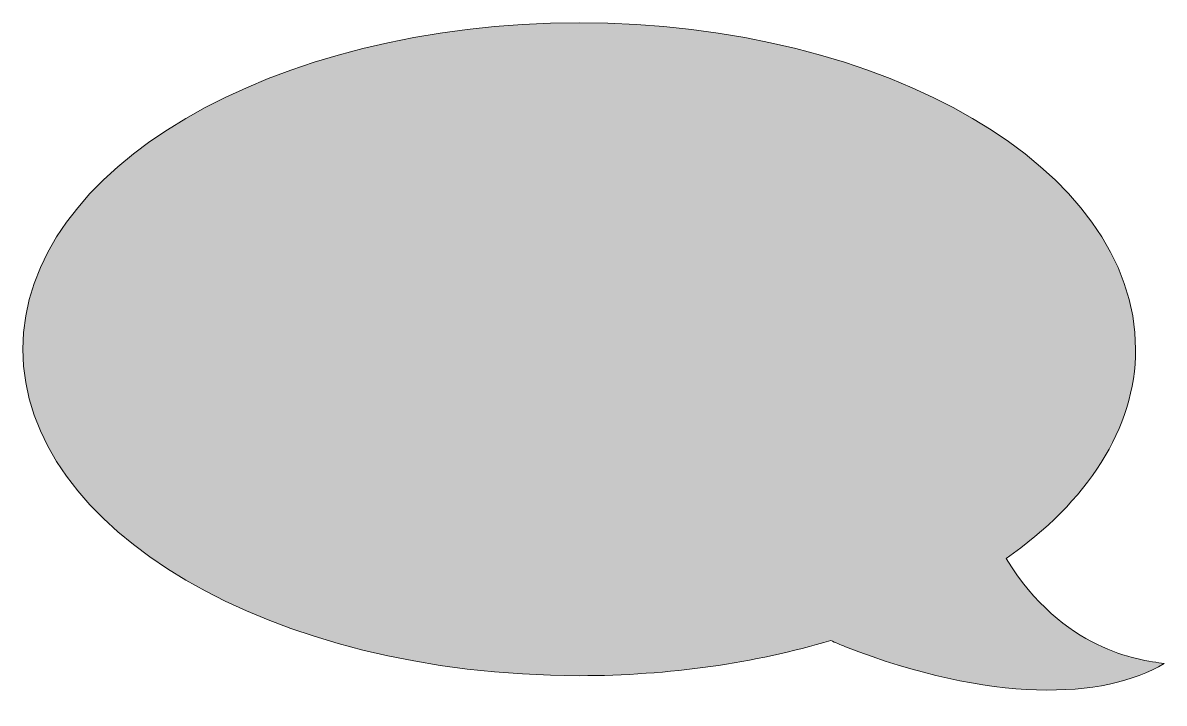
# Model space of a CAD drawing. Header units: inches. Extents: x 0 to 102, y -1 to 59.
import ezdxf

# ---------------------------------------------------------------- set-up
doc = ezdxf.new("R2010")
doc.units = ezdxf.units.IN
doc.header["$MEASUREMENT"] = 0
doc.layers.add('Layer 1', color=7, linetype='Continuous')

msp = doc.modelspace()

# ---------------------------------------------------------------- hatches: boundary and pattern name
at = {"layer": 'Layer 1', "true_color": 0x57b6dd}
h = msp.add_hatch(color=143, dxfattribs=at)
h.dxf.hatch_style = 2
edge = h.paths.add_edge_path()
edge.add_spline(control_points=[(87.53, 11.7), (94.73, 16.74), (99.06, 23.24), (99.06, 30.33), (99.06, 46.37), (76.88, 59.37), (49.53, 59.37), (22.18, 59.37), (0, 46.37), (0, 30.33), (0, 14.28), (22.18, 1.28), (49.53, 1.28), (57.59, 1.28), (65.2, 2.41), (71.93, 4.41), (72.33, 4.22), (72.76, 4.04), (73.22, 3.86), (86.1, -1.17), (96.29, -0.86), (101.6, 2.36), (99.33, 2.68), (92.6, 3.49), (87.53, 11.7)], knot_values=[0, 0, 0, 0, 1, 1, 1, 2, 2, 2, 3, 3, 3, 4, 4, 4, 5, 5, 5, 6, 6, 6, 7, 7, 7, 8, 8, 8, 8], degree=3, periodic=1)

# ---------------------------------------------------------------- linework, layer by layer
at = {"layer": 'Layer 1', "lineweight": 0}
msp.add_open_spline([(87.53, 11.7), (94.73, 16.74), (99.06, 23.24), (99.06, 30.33), (99.06, 46.37), (76.88, 59.37), (49.53, 59.37), (22.18, 59.37), (0, 46.37), (0, 30.33), (0, 14.28), (22.18, 1.28), (49.53, 1.28), (57.59, 1.28), (65.2, 2.41), (71.93, 4.41), (72.33, 4.22), (72.76, 4.04), (73.22, 3.86), (86.1, -1.17), (96.29, -0.86), (101.6, 2.36), (99.33, 2.68), (92.6, 3.49), (87.53, 11.7)], degree=3, knots=[0, 0, 0, 0, 1, 1, 1, 2, 2, 2, 3, 3, 3, 4, 4, 4, 5, 5, 5, 6, 6, 6, 7, 7, 7, 8, 8, 8, 8], dxfattribs=at)

doc.saveas('drawing.dxf')
